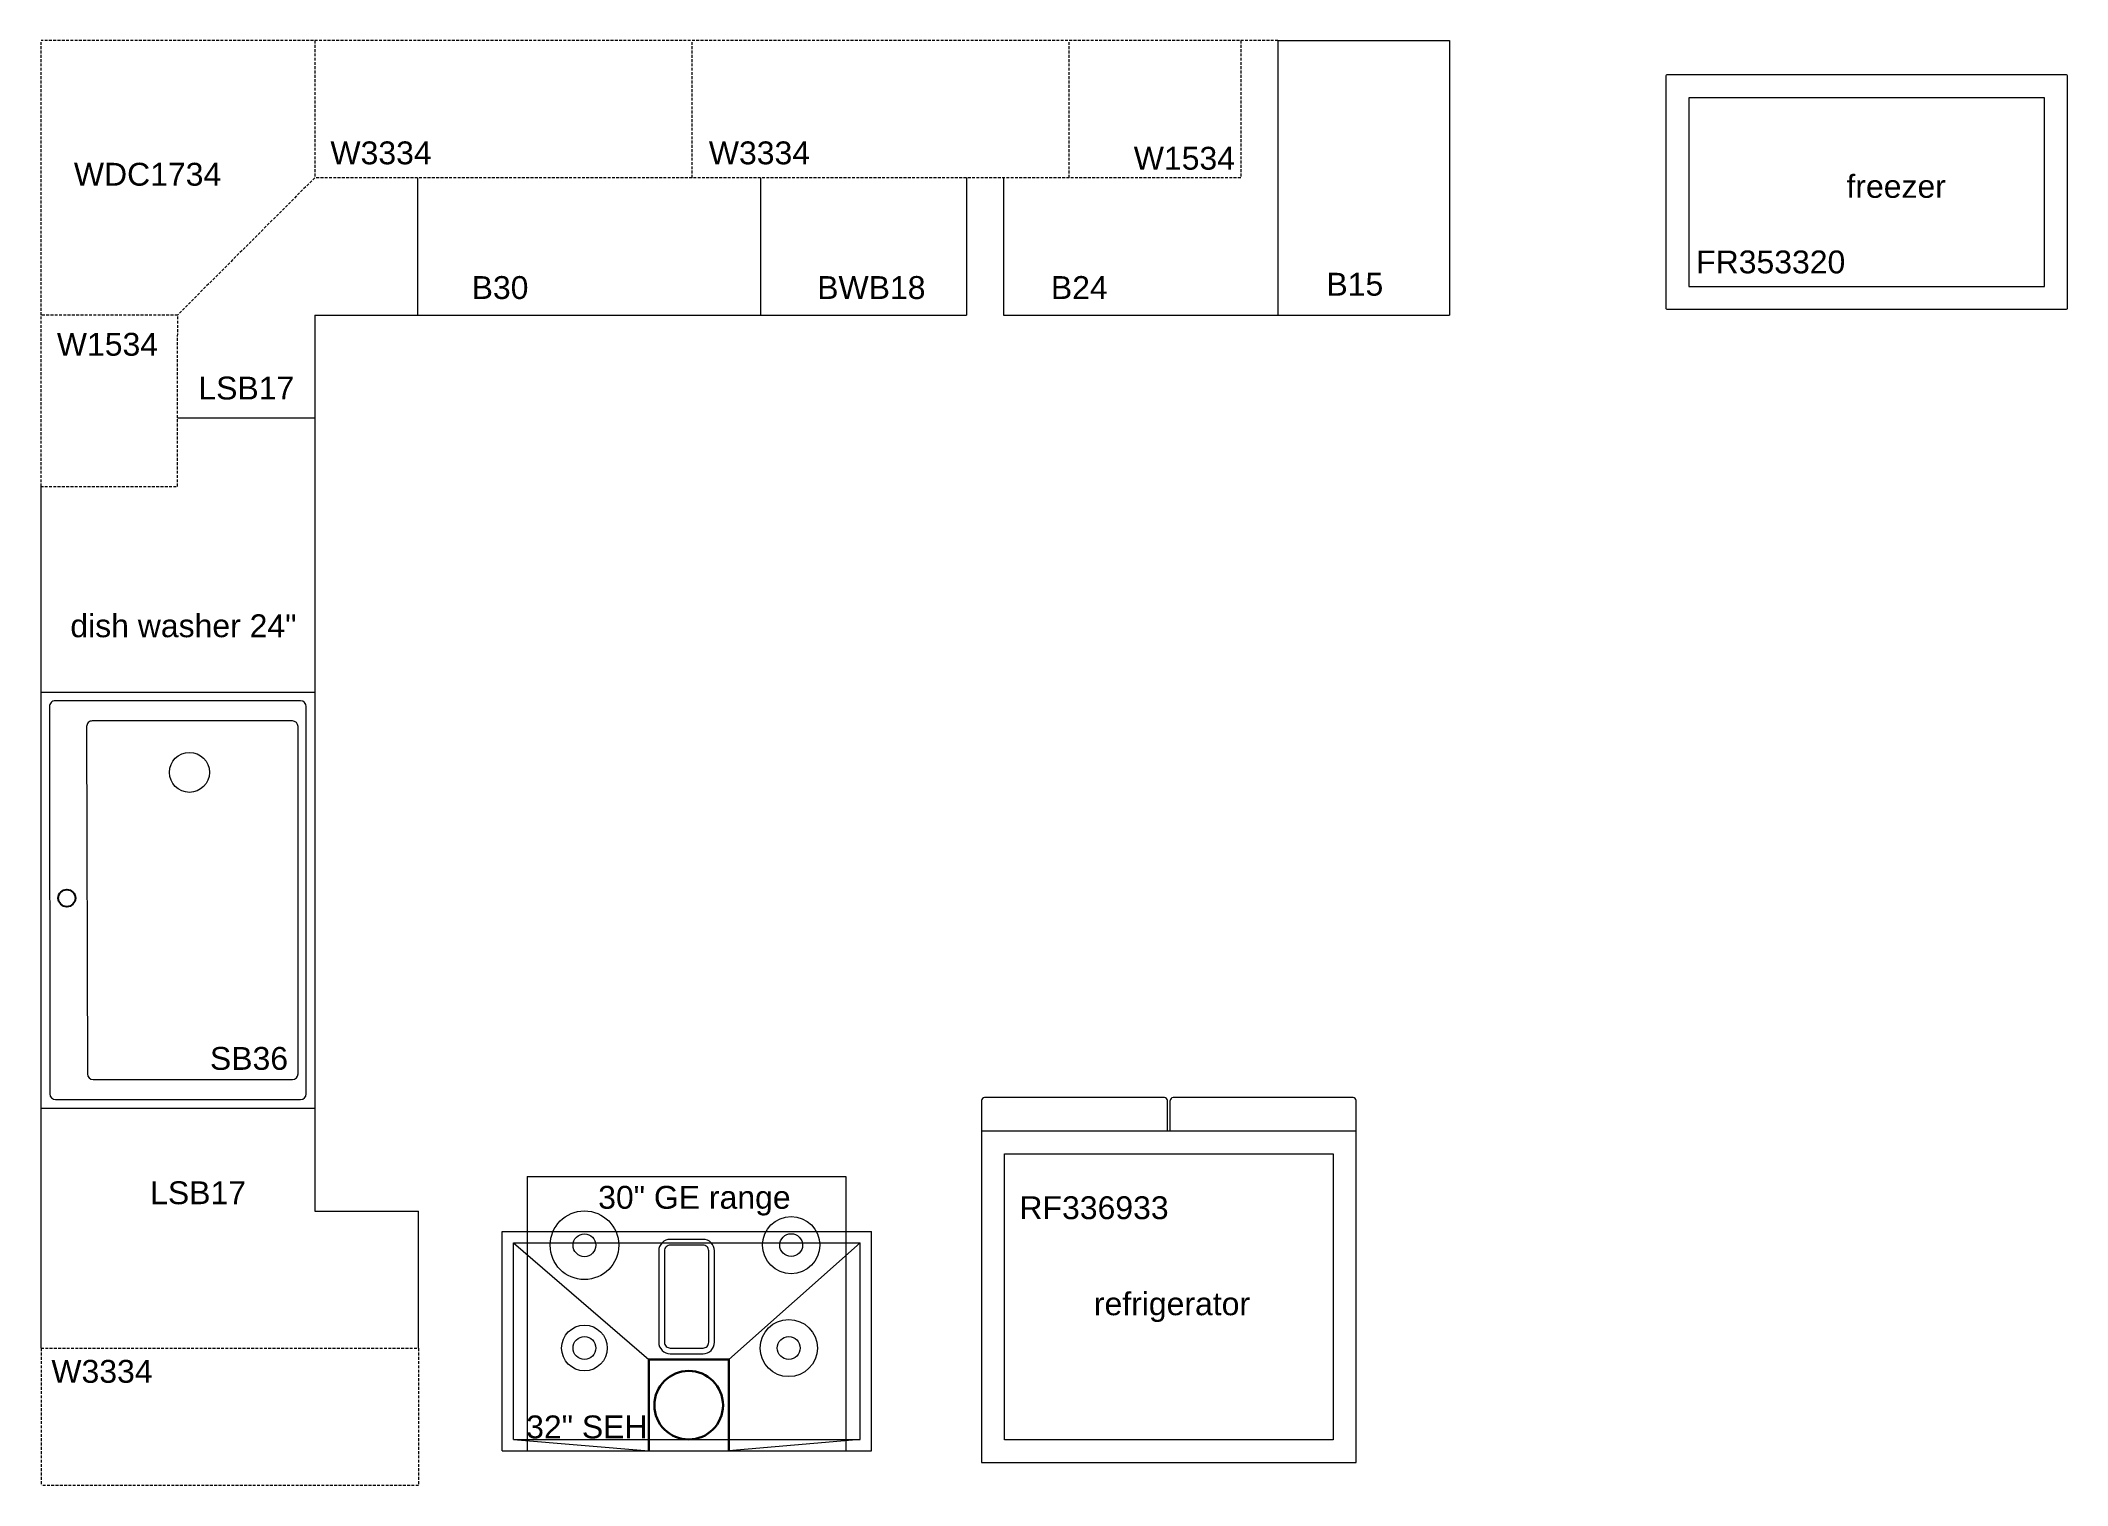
# Model space of a CAD drawing. Header units: inches. Extents: x 40 to 217, y 397 to 523.
import ezdxf

# ---------------------------------------------------------------- set-up
doc = ezdxf.new("R2010")
doc.units = ezdxf.units.IN
doc.header["$MEASUREMENT"] = 0
doc.linetypes.add('DASHED2', pattern=[0.375, 0.25, -0.125])
doc.layers.add('A201-Cabinets-and-Appliances', color=6, linetype='Continuous')
doc.layers.add('Title Block', color=7, linetype='Continuous')
doc.styles.add('Annotative', font='Arial.ttf')

# ---------------------------------------------------------------- blocks, each defined once
blk = doc.blocks.new('30-in-GE-Range')
at = {"layer": 'A201-Cabinets-and-Appliances', "lineweight": 5}
for p, q in [((-27.87, 24), (0, 24)), ((-27.87, 24), (0, 24)), ((-27.87, 24), (-27.87, 0)), ((0, 24), (0, 0)), ((-27.87, 0), (0, 0))]:
    blk.add_line(p, q, dxfattribs=at)
for points in [[(-16.37, 9.5, 0.414214), (-15.37, 8.5), (-12.5, 8.5, 0.414214), (-11.5, 9.5), (-11.5, 17.5, 0.414214), (-12.5, 18.5), (-15.37, 18.5, 0.414214), (-16.37, 17.5)], [(-15.87, 9.5, 0.414214), (-15.37, 9), (-12.5, 9, 0.414214), (-12, 9.5), (-12, 17.5, 0.414214), (-12.5, 18), (-15.37, 18, 0.414214), (-15.87, 17.5)]]:
    blk.add_lwpolyline(points, format="xyb", close=True, dxfattribs=at)
for centre, radius in [((-22.87, 17.99), 3), ((-4.79, 18), 2.5), ((-22.87, 17.99), 1), ((-4.79, 18), 1), ((-22.87, 9), 2), ((-5, 9), 2.5), ((-22.87, 9), 1), ((-5, 9), 1)]:
    blk.add_circle(centre, radius, dxfattribs=at)
at = {"layer": 'A201-Cabinets-and-Appliances', "lineweight": 5, "style": 'Annotative'}
blk.add_text('30" GE range', height=2, dxfattribs=at).set_placement((-21.67, 21.18))
blk = doc.blocks.new('33-in-LG-refrigerator')
at = {"layer": 'A201-Cabinets-and-Appliances', "lineweight": 5}
for p, q in [((-16.75, 31.92), (-32.5, 31.92)), ((-0.25, 31.92), (-16, 31.92)), ((-32.75, 31.67), (-32.75, 0)), ((-16.5, 29), (-16.5, 31.67)), ((-16.25, 29), (-16.25, 31.67)), ((0, 0), (0, 31.67)), ((0, 29), (-32.75, 29)), ((-30.75, 2), (-30.75, 27)), ((-30.75, 27), (-2, 27)), ((-2, 27), (-2, 2)), ((-2, 2), (-30.75, 2)), ((-32.75, 0), (0, 0))]:
    blk.add_line(p, q, dxfattribs=at)
for centre, start, end in [((-32.5, 31.67), 90, 180), ((-16.75, 31.67), 0, 90), ((-16, 31.67), 90, 180), ((-0.25, 31.67), 0, 90)]:
    blk.add_arc(centre, 0.25, start, end, dxfattribs=at)
at = {"layer": 'A201-Cabinets-and-Appliances', "lineweight": 5, "style": 'Annotative'}
blk.add_text('refrigerator', height=2, dxfattribs=at).set_placement((-22.93, 12.89))
at = {"layer": 'A201-Cabinets-and-Appliances', "lineweight": 5, "insert": (-29.44, 23.29), "char_height": 2, "width": 13.5647, "attachment_point": 1, "style": 'Annotative'}
blk.add_mtext('RF336933', dxfattribs=at)
blk = doc.blocks.new('32-inch-smarthood-seh')
at = {"layer": 'A201-Cabinets-and-Appliances', "lineweight": 5}
for p, q in [((-32.3125, 0), (-32.3125, 19.1875)), ((-32.3125, 19.1875), (0, 19.1875)), ((-31.3125, 1), (-31.3125, 18.1875)), ((-31.3125, 18.1875), (-1, 18.1875)), ((-31.3125, 18.1875), (-19.5, 8)), ((-1, 18.1875), (-12.5, 8)), ((-1, 1), (-1, 18.1875)), ((0, 0), (0, 19.1875)), ((-32.3125, 0), (0, 0)), ((-31.3125, 1), (-1, 1)), ((-31.3125, 1), (-19.5, 0)), ((-19.5, 0), (-12.5, 0)), ((-1, 1), (-12.5, 0))]:
    blk.add_line(p, q, dxfattribs=at)
at = {"layer": 'A201-Cabinets-and-Appliances', "lineweight": 30}
for p, q in [((-19.5, 8), (-19.5, 0)), ((-12.5, 8), (-19.5, 8)), ((-12.5, 8), (-12.5, 0))]:
    blk.add_line(p, q, dxfattribs=at)
blk.add_circle((-16, 4), 3, dxfattribs=at)

msp = doc.modelspace()

# ---------------------------------------------------------------- linework, layer by layer
at = {"layer": 'A201-Cabinets-and-Appliances', "linetype": 'DASHED2', "lineweight": 5}
for p, q in [((39.76, 484.16), (39.76, 523.16)), ((147.95, 523.16), (39.76, 523.16)), ((63.7, 523.16), (63.7, 511.16)), ((96.7, 511.16), (96.7, 523.16)), ((129.7, 511.16), (129.7, 523.16)), ((144.7, 523.16), (144.7, 511.16)), ((63.7, 511.16), (51.7, 499.16)), ((96.7, 511.16), (63.7, 511.16)), ((129.7, 511.16), (96.7, 511.16)), ((144.7, 511.16), (129.7, 511.16)), ((51.71, 499.16), (39.71, 499.16)), ((51.69, 484.16), (51.71, 499.16)), ((39.71, 484.16), (51.69, 484.16)), ((39.76, 408.79), (72.78, 408.79)), ((39.76, 408.79), (39.76, 396.79)), ((72.78, 408.79), (72.78, 396.79)), ((72.78, 396.79), (39.76, 396.79))]:
    msp.add_line(p, q, dxfattribs=at)
at = {"layer": 'A201-Cabinets-and-Appliances', "lineweight": 5}
for p, q in [((147.95, 523.16), (147.95, 499.16)), ((147.95, 523.16), (162.95, 523.16)), ((162.95, 523.16), (162.95, 499.16)), ((72.7, 511.16), (72.7, 499.16)), ((102.7, 511.16), (102.7, 499.16)), ((120.7, 511.16), (120.7, 499.16)), ((123.95, 511.16), (123.95, 499.16)), ((63.7, 499.16), (63.7, 420.79)), ((63.7, 499.16), (120.7, 499.16)), ((123.95, 499.16), (162.95, 499.16)), ((51.7, 490.16), (63.7, 490.16)), ((63.7, 490.16), (63.7, 466.16)), ((39.76, 408.79), (39.76, 484.16)), ((39.73, 466.16), (63.7, 466.16)), ((40.49, 464.91), (40.53, 431.04)), ((62.45, 465.41), (40.99, 465.41)), ((62.95, 431.04), (62.95, 464.91)), ((43.74, 463.16), (43.81, 432.79)), ((61.74, 463.66), (44.24, 463.66)), ((62.24, 432.79), (62.24, 463.16)), ((44.31, 432.29), (61.74, 432.29)), ((39.76, 429.79), (63.7, 429.79)), ((41.03, 430.54), (62.45, 430.54)), ((63.7, 420.79), (72.78, 420.79)), ((72.78, 408.79), (72.78, 420.79))]:
    msp.add_line(p, q, dxfattribs=at)
msp.add_lwpolyline([(216.88, 499.66, 0.414214), (217.01, 499.79), (217.01, 520.04, 0.414214), (216.88, 520.16), (182.01, 520.16, 0.414214), (181.88, 520.04), (181.88, 499.79, 0.414214), (182.01, 499.66)], format="xyb", close=True, dxfattribs=at)
msp.add_lwpolyline([(215.01, 501.66), (215.01, 518.16), (183.88, 518.16), (183.88, 501.66)], close=True, dxfattribs=at)
msp.add_circle((52.74, 459.16), 1.75, dxfattribs=at)
at = {"layer": 'A201-Cabinets-and-Appliances', "lineweight": -3}
msp.add_circle((42.01, 448.16), 0.75, dxfattribs=at)
at = {"layer": 'A201-Cabinets-and-Appliances', "lineweight": 5}
for centre, start, end in [((40.99, 464.91), 90, 180.0723), ((62.45, 464.91), 0, 90), ((44.24, 463.16), 90, 180.1232), ((61.74, 463.16), 0, 90), ((44.31, 432.79), 180.1232, 270), ((61.74, 432.79), 270, 0), ((41.03, 431.04), 180.0723, 270), ((62.45, 431.04), 270, 0)]:
    msp.add_arc(centre, 0.5, start, end, dxfattribs=at)

# ---------------------------------------------------------------- block references
at = {"layer": 'Title Block', "lineweight": 5}
for name, p in [('33-in-LG-refrigerator', (154.78, 398.79)), ('30-in-GE-Range', (110.16, 399.81)), ('32-inch-smarthood-seh', (112.41, 399.81))]:
    msp.add_blockref(name, p, dxfattribs=at)

# ---------------------------------------------------------------- texts
at = {"layer": 'A201-Cabinets-and-Appliances', "lineweight": 5, "style": 'Annotative'}
for s, p in [('W3334', (65.07, 512.34)), ('W3334', (98.17, 512.34)), ('WDC1734', (42.63, 510.47)), ('W1534', (135.34, 511.87)), ('B30', (77.42, 500.56)), ('BWB18', (107.65, 500.56)), ('B24', (128.09, 500.56)), ('B15', (152.19, 500.85)), ('W1534', (41.14, 495.6)), ('LSB17', (53.52, 491.77)), ('dish washer 24"', (42.32, 470.98)), ('SB36', (54.53, 433.14)), ('LSB17', (49.3, 421.39)), ('W3334', (40.66, 405.77)), ('32" SEH', (82.19, 400.91))]:
    msp.add_text(s, height=2, dxfattribs=at).set_placement(p)
at = {"layer": 'A201-Cabinets-and-Appliances', "lineweight": 5, "char_height": 2, "width": 13.5647, "attachment_point": 1, "style": 'Annotative'}
for s, insert in [('freezer', (197.68, 511.41)), ('FR353320', (184.53, 504.8))]:
    msp.add_mtext(s, dxfattribs=dict(at, insert=insert))

doc.saveas('drawing.dxf')
